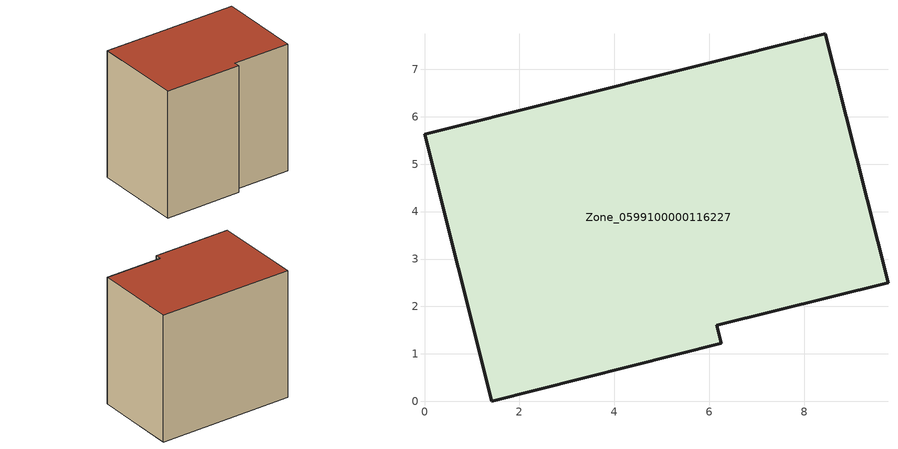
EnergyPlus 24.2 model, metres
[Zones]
Zone_0599100000116227
 floor ground (C_G): 0,5.63 8.45,7.75 9.77,2.5 6.16,1.6 6.26,1.22 1.42,0 z0
 wall outside (C_F): 1.42,0 6.26,1.22 6.16,1.6 9.77,2.5 8.45,7.75 0,5.63 1.42,0 z0:8.23
 roof outside (C_R): 8.45,7.75 0,5.63 1.42,0 6.26,1.22 6.16,1.6 9.77,2.5 z8.23
[BUILDING]
Pand.0599100000116227: North Axis=0; Terrain=City; Loads Convergence Tolerance Value=0.04; Temperature Convergence Tolerance Value=0.4; Solar Distribution=FullExterior; Maximum Number of Warmup Days=25; Minimum Number of Warmup Days=1
[Site:Location]
Rotterdam.The.Hague.AP_ZH_NLD Design_Conditions: Latitude=51.96; Longitude=4.45; Time Zone=1; Elevation=-4.5
[SITE:GROUNDTEMPERATURE:BUILDINGSURFACE]
18, 18, 18, 18, 18, 18, 18, 18, 18, 18, 18, 18
[MATERIAL] Thermal Absorptance=0.9; Solar Absorptance=0.7; Visible Absorptance=0.7
Name | Roughness | Thickness | Conductivity | Density | Specific Heat
G.TI.1975-1991 | MediumSmooth | 0.15 | 0.288461 | 540 | 1210
F.TI.1975-1991 | Rough | 0.3 | 0.230769 | 1920 | 840
R.TI.1975-1991 | MediumRough | 0.2 | 0.153846 | 1500 | 1000
[CONSTRUCTION]
C_G: G.TI.1975-1991
C_F: F.TI.1975-1991
C_R: R.TI.1975-1991
[ZONE]
Zone_0599100000116227: Type=1; Multiplier=1; Ceiling Height=Autocalculate; Volume=Autocalculate; Floor Area=autocalculate; Part of Total Floor Area=Yes
[ZONEINFILTRATION:DESIGNFLOWRATE]
Infil_Zone_0599100000116227: Zone or ZoneList or Space or SpaceList=Zone_0599100000116227; Schedule=AlwaysOn; Design Flow Rate Calculation Method=Flow/Area; Flow Rate per Floor Area=0.003; Constant Term Coefficient=1; Temperature Term Coefficient=0; Velocity Term Coefficient=0; Velocity Squared Term Coefficient=0
[HVACTEMPLATE:ZONE:IDEALLOADSAIRSYSTEM]
Zone_0599100000116227: Maximum Heating Supply Air Temperature=50; Minimum Cooling Supply Air Temperature=13; Maximum Heating Supply Air Humidity Ratio=0.0156; Minimum Cooling Supply Air Humidity Ratio=0.0077; Heating Limit=NoLimit; Cooling Limit=NoLimit; Dehumidification Control Type=ConstantSensibleHeatRatio; Cooling Sensible Heat Ratio=0.7; Dehumidification Setpoint=60; Humidification Control Type=None; Humidification Setpoint=30; Outdoor Air Method=None; Outdoor Air Flow Rate per Person=0.00944; Outdoor Air Flow Rate per Zone Floor Area=0; Outdoor Air Flow Rate per Zone=0; Demand Controlled Ventilation Type=None; Outdoor Air Economizer Type=NoEconomizer; Heat Recovery Type=None; Sensible Heat Recovery Effectiveness=0.7; Latent Heat Recovery Effectiveness=0.65
[ZONECONTROL:THERMOSTAT]
ThermostatControl_Zone_0599100000116227: Zone or ZoneList=Zone_0599100000116227; Control Type Schedule=DualSetpointControlType; Control 1=Thermostat_Zone_0599100000116227; Temperature Difference Between Cutout And Setpoint=0
[THERMOSTATSETPOINT:DUALSETPOINT]
Thermostat_Zone_0599100000116227: Heating Setpoint Temperature Schedule=HeatingSetpoint_Zone_0599100000116227; Cooling Setpoint Temperature Schedule=CoolingSetpoint_Zone_0599100000116227
[SCHEDULE:COMPACT]
HeatingSetpoint_Zone_0599100000116227: Through: 12/31, For: AllDays, Until: 24:00, 21
CoolingSetpoint_Zone_0599100000116227: Through: 12/31, For: AllDays, Until: 24:00, 24
DualSetpointControlType: Through: 12/31, For: AllDays, Until: 24:00, 4
AlwaysOn: Through: 12/31, For: AllDays, Until: 24:00, 1
